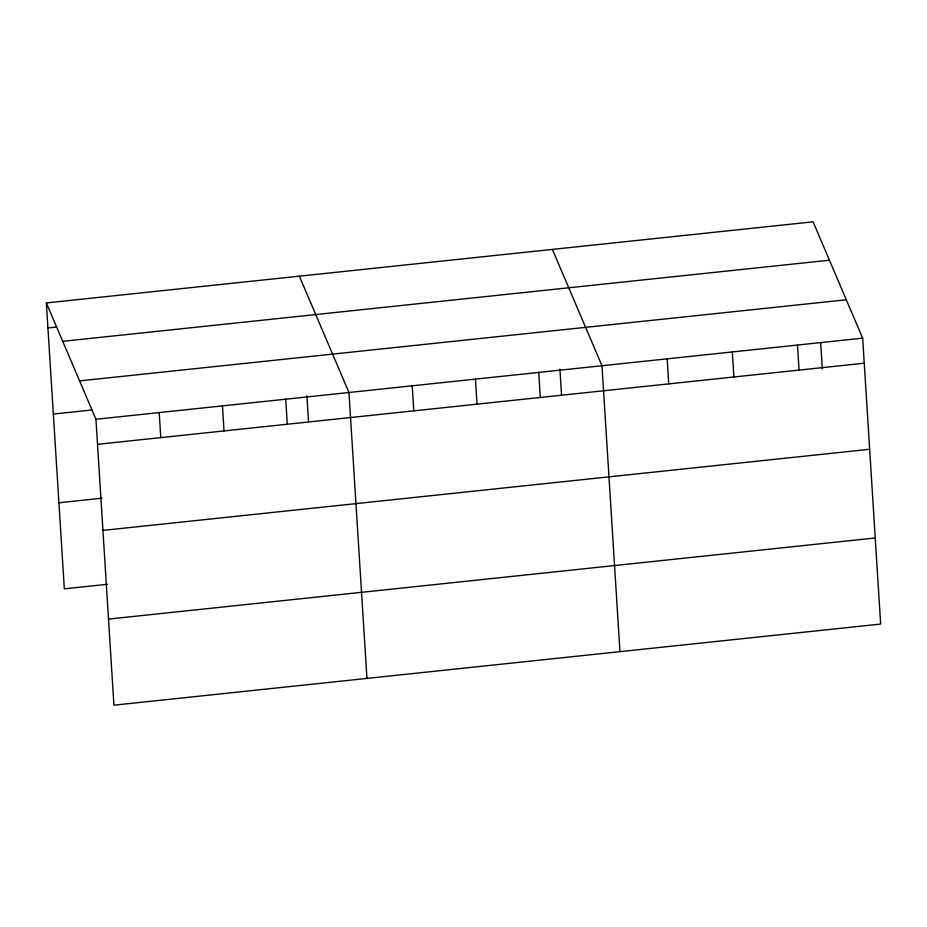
<?xml version="1.0" encoding="UTF-8"?>
<svg xmlns="http://www.w3.org/2000/svg" width="927" height="927" viewBox="0 0 927 927"><rect width="100%" height="100%" fill="white"/><g stroke="black" fill="none" stroke-linecap="round" stroke-linejoin="round"><path stroke-width="1.39" d="M46.35 302.932L813.072 221.82L862.666 338.158L880.65 624.068L113.928 705.18L95.944 419.271L46.35 302.932L64.334 588.842L107.462 584.277M47.926 327.973L56.547 327.069M62.712 341.333L829.433 260.209M79.583 380.881L846.293 299.769M53.337 414.068L92.155 409.954M95.944 419.271L862.666 338.158M97.52 444.311L864.242 363.199M58.922 502.758L102.051 498.193M102.932 530.395L869.653 449.282M108.517 619.097L875.239 537.973M552.388 249.398L601.982 365.736L619.966 651.646M299.363 276.165L348.958 392.503L366.953 678.413M820.685 342.967L822.307 368.714M797.487 345.053L799.062 370.093M732.318 351.947L733.894 376.988M667.15 358.842L668.726 383.882M559.92 369.108L561.53 394.856M538.726 372.422L540.302 397.463M475.47 379.12L477.046 404.16M412.214 385.806L413.79 410.846M306.895 395.875L308.517 421.634M285.713 399.201L287.289 424.242M222.457 405.887L224.033 430.928M159.201 412.585L160.777 437.625"/></g></svg>
